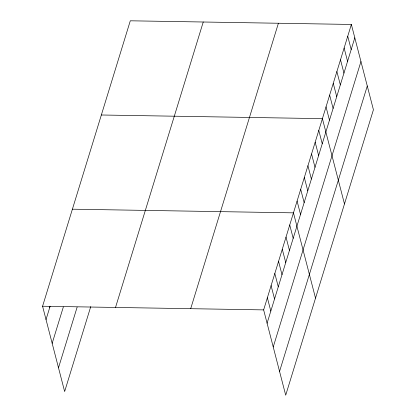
<?xml version="1.0" encoding="UTF-8"?>
<svg xmlns="http://www.w3.org/2000/svg" width="416" height="416" viewBox="0 0 416 416"><rect width="100%" height="100%" fill="white"/><g stroke="black" fill="none" stroke-linecap="round" stroke-linejoin="round"><path stroke-width="0.62" d="M90.74 306.628L64.641 391.544L42.578 306.238L130.296 20.8L351.359 24.456L373.422 109.762L285.704 395.2L263.64 309.894L351.359 24.456M46.025 319.571L50.128 306.228M52.172 343.325L63.352 306.93M58.5 367.796L77.137 307.138M115.528 307.445L203.247 22.006M190.689 308.688L278.408 23.249M267.088 323.227L354.806 37.788M273.229 346.975L360.948 61.537M279.557 371.446L367.276 86.008M101.353 114.993L322.41 118.648L344.474 203.954M72.405 209.191L293.462 212.846L315.526 298.152M42.578 306.238L263.64 309.894M347.74 36.228L351.187 49.561M344.12 48.001L347.568 61.334M340.501 59.779L343.949 73.107M336.887 71.552L340.335 84.885M333.268 83.325L336.716 96.658M329.649 95.103L333.096 108.43M326.03 106.876L329.477 120.208M318.791 130.421L322.239 143.754M315.177 142.199L318.625 155.532M311.558 153.972L315.006 167.305M307.939 165.745L311.386 179.078M304.32 177.523L307.767 190.85M300.7 189.296L304.148 202.628M297.081 201.068L300.529 214.401M289.739 224.978L293.186 238.306M286.01 237.104L289.458 250.437M282.282 249.236L285.73 262.569M278.554 261.368L282.001 274.7M274.825 273.499L278.273 286.832M271.097 285.631L274.544 298.964M267.368 297.762L270.816 311.095M49.442 306.228L49.754 307.44"/></g></svg>
